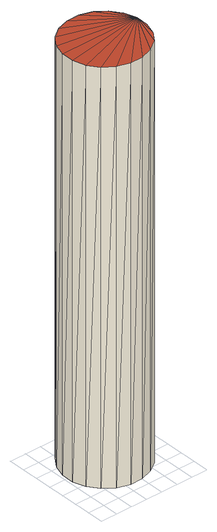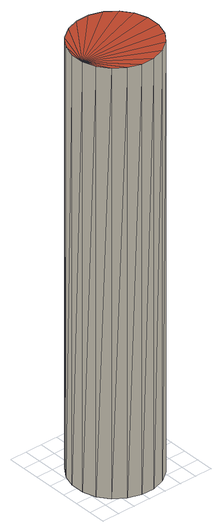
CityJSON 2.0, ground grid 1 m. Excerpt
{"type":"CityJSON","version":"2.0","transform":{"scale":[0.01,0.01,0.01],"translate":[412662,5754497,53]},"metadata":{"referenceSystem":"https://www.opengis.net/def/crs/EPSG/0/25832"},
"CityObjects":{
"building1":{"type":"Building","attributes":{"Geometrietyp2DReferenz":"1000","Gemeindeschluessel":"05515000","function":"51002_1251","roofType":"9999","measuredHeight":25.73},"geometry":[{"type":"Solid","lod":"2","boundaries":[[[[0,1,2]],[[1,3,2]],[[4,5,0]],[[5,1,0]],[[6,7,4]],[[7,5,4]],[[8,9,6]],[[9,7,6]],[[10,11,8]],[[11,9,8]],[[12,13,10]],[[13,11,10]],[[14,15,12]],[[15,13,12]],[[16,17,14]],[[17,15,14]],[[18,19,16]],[[19,17,16]],[[20,21,18]],[[21,19,18]],[[22,23,20]],[[23,21,20]],[[24,25,22]],[[25,23,22]],[[26,27,24]],[[27,25,24]],[[28,29,26]],[[29,27,26]],[[30,31,28]],[[31,29,28]],[[32,33,30]],[[33,31,30]],[[34,35,32]],[[35,33,32]],[[36,37,34]],[[37,35,34]],[[38,39,36]],[[39,37,36]],[[2,3,38]],[[3,39,38]],[[3,1,39]],[[1,5,39]],[[5,7,39]],[[7,9,39]],[[9,11,39]],[[11,13,39]],[[13,15,39]],[[15,17,39]],[[17,19,39]],[[19,21,39]],[[21,23,39]],[[23,25,39]],[[25,27,39]],[[27,29,39]],[[29,31,39]],[[31,33,39]],[[33,35,39]],[[35,37,39]],[[0,2,4]],[[2,38,4]],[[38,36,4]],[[36,34,4]],[[34,32,4]],[[32,30,4]],[[30,28,4]],[[28,26,4]],[[26,24,4]],[[24,22,4]],[[22,20,4]],[[20,18,4]],[[18,16,4]],[[16,14,4]],[[14,12,4]],[[12,10,4]],[[10,8,4]],[[8,6,4]]]],"semantics":{"surfaces":[{"type":"WallSurface"},{"type":"GroundSurface"},{"type":"RoofSurface"}],"values":[[0,0,0,0,0,0,0,0,0,0,0,0,0,0,0,0,0,0,0,0,0,0,0,0,0,0,0,0,0,0,0,0,0,0,0,0,0,0,0,0,1,1,1,1,1,1,1,1,1,1,1,1,1,1,1,1,1,1,2,2,2,2,2,2,2,2,2,2,2,2,2,2,2,2,2,2]]}}]}
},
"vertices":[
[489,413,2638],[489,413,65],[443,476,2638],[443,476,65],[513,339,2638],[513,339,65],[513,260,2638],[513,260,65],[489,186,2638],[489,186,65],[443,123,2638],[443,123,65],[379,77,2638],[379,77,65],[305,53,2638],[305,53,65],[227,53,2638],[227,53,65],[152,77,2638],[152,77,65],[89,123,2638],[89,123,65],[43,186,2638],[43,186,65],[19,260,2638],[19,260,65],[19,339,2638],[19,339,65],[43,413,2638],[43,413,65],[89,476,2638],[89,476,65],[152,522,2638],[152,522,65],[227,546,2638],[227,546,65],[305,546,2638],[305,546,65],[379,522,2638],[379,522,65]
]}
